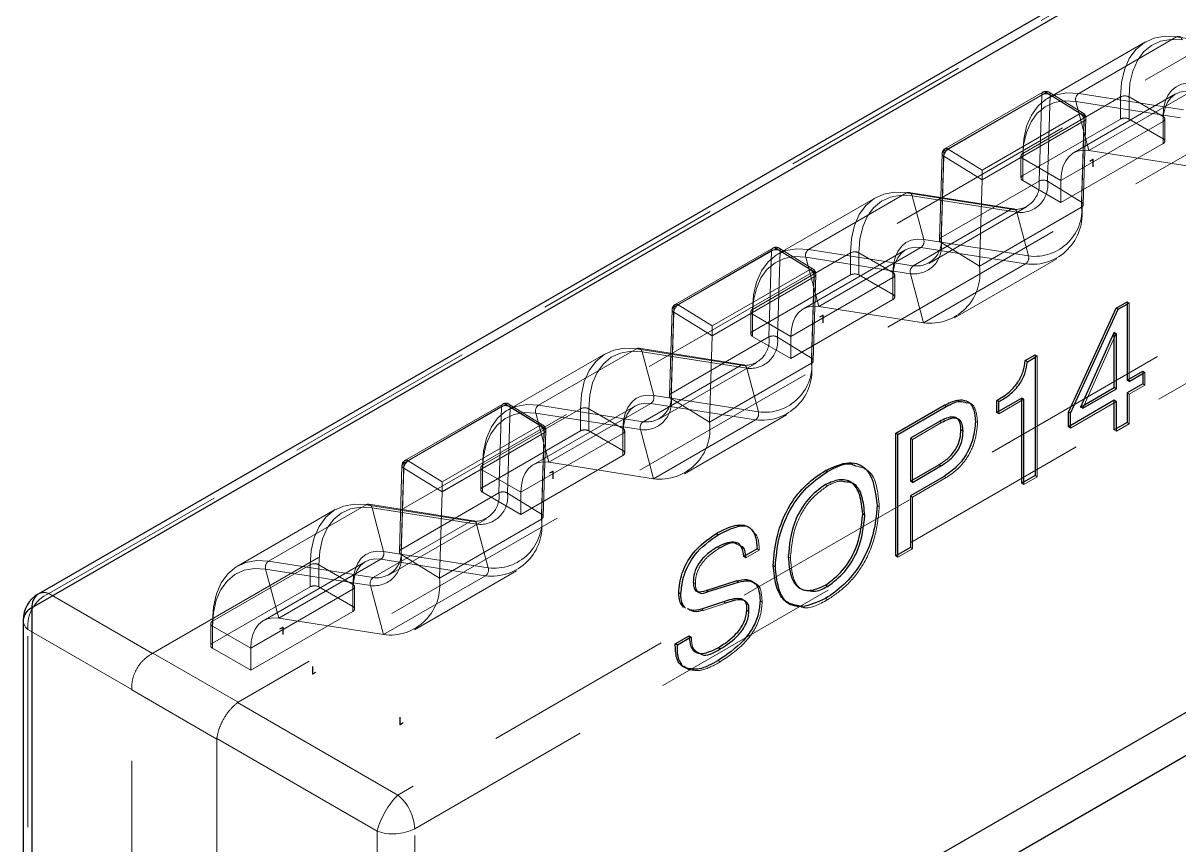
# Model space of a CAD drawing. Header units: millimetres. Extents: x 0 to 841, y 0 to 2287.
# Drawn here: x 605.45 to 613.14, y 239.55 to 245.02 of the extents above; entities that cross this region are included whole.
import ezdxf

# ---------------------------------------------------------------- set-up
doc = ezdxf.new("R2010")
doc.units = ezdxf.units.MM
doc.header["$PDSIZE"] = -1
doc.linetypes.add('HIDDEN', pattern=[1.905, 1.27, -0.635])

msp = doc.modelspace()

# ---------------------------------------------------------------- linework, layer by layer
at = {"color": 7, "linetype": 'Continuous', "lineweight": 25}
for p, q in [((617.2022, 247.9488), (605.5515, 241.223)), ((617.1608, 247.8572), (605.5101, 241.1314)), ((612.4027, 242.4331), (612.7196, 243.1247)), ((612.4169, 242.425), (612.7337, 243.1166)), ((612.7196, 243.1247), (612.793, 243.1671)), ((612.7337, 243.1166), (612.7196, 243.1247)), ((612.7337, 243.1166), (612.793, 243.1508)), ((612.793, 243.1671), (612.793, 242.645)), ((612.7041, 242.9596), (612.4839, 242.4666)), ((612.708, 242.9619), (612.7041, 242.9596)), ((612.708, 242.596), (612.708, 242.9619)), ((612.7221, 242.9537), (612.708, 242.9619)), ((612.7221, 242.5878), (612.7221, 242.9537)), ((612.1159, 242.7762), (612.1816, 242.8142)), ((612.1816, 242.8142), (612.1816, 242.011)), ((605.5101, 236.0063), (617.1608, 242.7321)), ((612.1301, 242.7681), (612.1159, 242.7762)), ((612.1301, 242.7681), (612.1816, 242.7978)), ((612.793, 242.645), (612.8973, 242.7053)), ((612.8071, 242.6369), (612.8973, 242.6889)), ((612.8973, 242.7053), (612.8973, 242.6205)), ((612.4839, 242.4666), (612.708, 242.596)), ((612.498, 242.4584), (612.7221, 242.5878)), ((612.7221, 242.5878), (612.708, 242.596)), ((612.8071, 242.6369), (612.793, 242.645)), ((612.8973, 242.6205), (612.793, 242.5603)), ((617.2726, 242.5079), (605.6218, 235.7821)), ((612.0928, 242.5264), (611.9266, 242.4305)), ((611.9266, 242.4305), (611.9266, 242.5108)), ((611.9408, 242.5026), (611.9266, 242.5108)), ((611.9408, 242.4386), (611.9408, 242.5026)), ((612.0928, 241.9597), (612.0928, 242.5264)), ((612.1069, 242.5182), (612.0928, 242.5264)), ((612.1069, 241.9679), (612.1069, 242.5182)), ((612.708, 242.5112), (612.4027, 242.335)), ((612.708, 242.3149), (612.708, 242.5112)), ((612.7221, 242.503), (612.708, 242.5112)), ((612.7221, 242.323), (612.7221, 242.503)), ((612.793, 242.5603), (612.793, 242.3639)), ((611.2556, 242.2929), (611.5763, 242.4781)), ((611.2697, 242.2848), (611.5904, 242.4699)), ((611.5904, 242.4699), (611.5763, 242.4781)), ((612.4027, 242.335), (612.4027, 242.4331)), ((612.4169, 242.425), (612.4027, 242.4331)), ((612.4169, 242.3431), (612.4169, 242.425)), ((612.498, 242.4584), (612.4839, 242.4666)), ((611.5454, 242.371), (611.3522, 242.2595)), ((612.793, 242.3639), (612.708, 242.3149)), ((611.2556, 241.4764), (611.2556, 242.2929)), ((611.2697, 242.2848), (611.2556, 242.2929)), ((611.2697, 241.4846), (611.2697, 242.2848)), ((611.7025, 242.307), (611.6883, 242.3152)), ((611.3522, 242.2595), (611.3522, 241.9739)), ((610.8017, 242.0369), (610.7876, 242.0451)), ((611.3522, 241.9739), (611.5415, 242.0832)), ((611.3663, 241.9657), (611.5556, 242.075)), ((611.5556, 242.075), (611.5415, 242.0832)), ((611.5763, 242.0051), (611.3522, 241.8757)), ((611.3663, 241.9657), (611.3522, 241.9739)), ((612.1816, 242.011), (612.0928, 241.9597)), ((611.3522, 241.8757), (611.3522, 241.5322)), ((611.049, 241.7469), (611.0349, 241.755)), ((610.0727, 241.6161), (610.0586, 241.6243)), ((610.3329, 241.5238), (610.2441, 241.4725)), ((611.3522, 241.5322), (611.2556, 241.4764)), ((610.454, 241.4034), (610.4398, 241.4115)), ((609.9929, 241.2472), (610.1938, 241.3097)), ((610.0071, 241.2391), (610.208, 241.3015)), ((610.208, 241.3015), (610.1938, 241.3097)), ((610.8017, 241.2739), (610.7876, 241.2821)), ((609.8254, 241.2235), (609.8113, 241.2316)), ((609.9305, 241.2419), (609.9447, 241.2337)), ((610.0071, 241.2391), (609.9929, 241.2472)), ((605.5101, 241.1314), (605.5101, 236.0063)), ((610.1088, 241.1714), (609.962, 241.1223)), ((605.4515, 241.0498), (605.4515, 235.9246)), ((610.2775, 241.1052), (610.2634, 241.1133)), ((609.7881, 240.8925), (609.8809, 240.9461)), ((609.8023, 240.8844), (609.7881, 240.8925)), ((609.8023, 240.8844), (609.895, 240.9379)), ((610.0882, 240.8576), (610.0741, 240.8657)), ((609.8757, 240.7215), (609.8451, 240.7403))]:
    msp.add_line(p, q, dxfattribs=at)
at = {"color": 7, "linetype": 'HIDDEN', "lineweight": 18}
for p, q in [((605.6218, 241.2266), (617.2726, 247.9524)), ((606.315, 240.8301), (618.3358, 247.7696)), ((618.9015, 247.443), (606.8807, 240.5035)), ((619.5946, 246.6119), (607.9439, 239.8861)), ((608.0556, 239.6619), (619.7064, 246.3877)), ((612.9154, 244.8946), (612.2648, 244.5191)), ((613.1218, 244.9273), (612.4713, 244.5518)), ((613.1218, 244.9273), (613.8179, 244.818)), ((612.2255, 244.5431), (611.5749, 244.1676)), ((612.2337, 244.5603), (611.5832, 244.1848)), ((611.6042, 244.1822), (612.2547, 244.5577)), ((612.7496, 244.5283), (612.0991, 244.1528)), ((612.2078, 243.9694), (612.2255, 244.5431)), ((612.2547, 244.5577), (612.4809, 244.4181)), ((612.282, 244.542), (612.2644, 243.9682)), ((612.5009, 244.42), (612.2748, 244.5597)), ((612.5082, 244.4023), (612.282, 244.542)), ((613.1153, 244.5482), (612.4365, 244.1563)), ((613.1674, 244.4425), (612.4713, 244.5518)), ((612.5398, 244.1727), (613.2186, 244.5645)), ((612.7496, 244.3815), (612.7496, 244.5283)), ((612.8062, 244.5283), (612.8062, 244.3815)), ((613.0325, 244.3977), (612.8062, 244.5283)), ((612.4527, 244.4992), (612.5398, 244.1727)), ((612.4527, 244.4992), (613.1488, 244.3899)), ((611.8293, 243.9767), (612.5082, 244.3686)), ((612.5082, 244.3697), (611.8294, 243.9778)), ((612.4809, 244.4181), (611.8303, 244.0425)), ((612.7496, 244.3815), (612.0991, 244.0059)), ((612.3537, 243.9732), (613.0325, 244.3651)), ((612.4905, 243.8286), (612.5082, 244.4023)), ((612.5082, 244.3686), (612.4905, 243.7948)), ((612.5022, 243.811), (612.5199, 244.3848)), ((613.0325, 244.2508), (612.8062, 244.3815)), ((613.0325, 244.2508), (613.0325, 244.3977)), ((613.0325, 244.3651), (613.0325, 244.2182)), ((613.0442, 244.2345), (613.0442, 244.3814)), ((612.3537, 243.8263), (613.0325, 244.2182)), ((611.5632, 244.1514), (611.5456, 243.5776)), ((611.5749, 244.1676), (611.5573, 243.5938)), ((611.5573, 243.56), (611.5749, 244.1338)), ((611.5749, 244.1338), (611.8293, 243.9767)), ((611.8303, 244.0425), (611.6042, 244.1822)), ((612.0874, 244.1365), (612.0874, 243.9896)), ((612.0991, 244.1528), (612.0991, 244.0059)), ((612.0991, 243.9733), (612.0991, 244.1201)), ((612.0991, 244.1201), (612.3537, 243.9732)), ((612.5398, 244.1727), (613.2359, 244.0634)), ((612.2078, 243.9694), (611.5573, 243.5938)), ((611.8117, 243.4029), (611.8293, 243.9767)), ((612.0991, 243.9733), (612.3537, 243.8263)), ((612.4905, 243.8286), (612.2644, 243.9682)), ((612.3537, 243.9732), (612.3537, 243.8263)), ((611.3258, 243.8905), (610.6753, 243.5149)), ((611.3258, 243.8905), (612.0219, 243.7812)), ((612.0378, 243.7844), (611.3417, 243.8937)), ((611.1193, 243.8578), (610.4688, 243.4822)), ((611.4411, 243.5803), (611.3638, 243.8705)), ((612.0598, 243.7612), (611.3638, 243.8705)), ((612.0219, 243.7812), (611.3713, 243.4056)), ((611.4746, 243.422), (612.1251, 243.7975)), ((611.8117, 243.4029), (612.4905, 243.7948)), ((612.1372, 243.471), (612.0598, 243.7612)), ((611.4411, 243.5803), (612.1372, 243.471)), ((610.4294, 243.5063), (609.7789, 243.1307)), ((610.4377, 243.5235), (609.7872, 243.1479)), ((609.8081, 243.1454), (610.4587, 243.5209)), ((610.4118, 242.9325), (610.4294, 243.5063)), ((610.4587, 243.5209), (610.6848, 243.3812)), ((610.486, 243.5052), (610.4683, 242.9314)), ((610.7049, 243.3832), (610.4787, 243.5229)), ((610.7121, 243.3655), (610.486, 243.5052)), ((611.3193, 243.5114), (610.6405, 243.1195)), ((611.3713, 243.4056), (610.6753, 243.5149)), ((610.7437, 243.1358), (611.4225, 243.5277)), ((612.1186, 243.4184), (611.4225, 243.5277)), ((611.5573, 243.56), (611.8117, 243.4029)), ((610.9536, 243.4915), (610.3031, 243.116)), ((610.6566, 243.4623), (610.7437, 243.1358)), ((610.6566, 243.4623), (611.3527, 243.353)), ((610.9536, 243.3446), (610.9536, 243.4915)), ((611.0102, 243.4915), (611.0102, 243.3446)), ((611.2364, 243.3609), (611.0102, 243.4915)), ((611.6463, 243.0592), (612.3251, 243.4511)), ((610.6848, 243.3812), (610.0343, 243.0057)), ((610.6945, 242.7917), (610.7121, 243.3655)), ((610.7062, 242.7742), (610.7238, 243.3479)), ((611.2364, 243.214), (611.2364, 243.3609)), ((611.3527, 243.353), (611.4398, 243.0265)), ((611.4398, 243.0265), (612.1186, 243.4184)), ((610.7121, 243.3328), (610.0333, 242.941)), ((610.0333, 242.9398), (610.7121, 243.3317)), ((610.9536, 243.3446), (610.3031, 242.9691)), ((610.5576, 242.9363), (611.2364, 243.3282)), ((610.7121, 243.3317), (610.6944, 242.758)), ((611.2364, 243.214), (611.0102, 243.3446)), ((611.2364, 243.3282), (611.2364, 243.1813)), ((611.2481, 243.1977), (611.2481, 243.3445)), ((609.7789, 243.1307), (609.7612, 242.557)), ((610.0343, 243.0057), (609.8081, 243.1454)), ((610.5576, 242.7895), (611.2364, 243.1813)), ((610.7437, 243.1358), (611.4398, 243.0265)), ((612.8071, 243.1589), (612.793, 243.1671)), ((612.793, 243.1508), (612.8071, 243.1589)), ((612.8071, 243.1589), (612.8071, 242.6369)), ((609.7672, 243.1145), (609.7495, 242.5408)), ((609.7612, 242.5232), (609.7789, 243.097)), ((609.7789, 243.097), (610.0333, 242.9398)), ((610.2913, 243.0996), (610.2913, 242.9527)), ((610.3031, 243.116), (610.3031, 242.9691)), ((610.3031, 242.9364), (610.3031, 243.0833)), ((610.3031, 243.0833), (610.5576, 242.9363)), ((610.4118, 242.9325), (609.7612, 242.557)), ((610.0156, 242.3661), (610.0333, 242.9398)), ((610.3031, 242.9364), (610.5576, 242.7895)), ((610.6945, 242.7917), (610.4683, 242.9314)), ((610.5576, 242.9363), (610.5576, 242.7895)), ((612.7183, 242.9515), (612.498, 242.4584)), ((612.7183, 242.9515), (612.7041, 242.9596)), ((612.7221, 242.9537), (612.7183, 242.9515)), ((609.3233, 242.8209), (608.6727, 242.4454)), ((609.5297, 242.8536), (608.8792, 242.4781)), ((609.5297, 242.8536), (610.2258, 242.7444)), ((610.2417, 242.7476), (609.5456, 242.8569)), ((609.6451, 242.5435), (609.5677, 242.8337)), ((610.2638, 242.7244), (609.5677, 242.8337)), ((612.1958, 242.806), (612.1816, 242.8142)), ((610.2258, 242.7444), (609.5753, 242.3688)), ((609.6785, 242.3851), (610.3291, 242.7607)), ((610.0156, 242.3661), (610.6944, 242.758)), ((612.1816, 242.7978), (612.1958, 242.806)), ((612.1958, 242.806), (612.1958, 242.0028)), ((610.3412, 242.4342), (610.2638, 242.7244)), ((612.9115, 242.6971), (612.8973, 242.7053)), ((612.8973, 242.6889), (612.9115, 242.6971)), ((612.9115, 242.6971), (612.9115, 242.6123)), ((612.9115, 242.6123), (612.8071, 242.5521)), ((612.9115, 242.6123), (612.8973, 242.6205)), ((609.6451, 242.5435), (610.3412, 242.4342)), ((609.7612, 242.5232), (610.0156, 242.3661)), ((612.1069, 242.5182), (611.9408, 242.4223)), ((612.7221, 242.503), (612.4169, 242.3268)), ((612.8071, 242.5521), (612.793, 242.5603)), ((612.8071, 242.5521), (612.8071, 242.3558)), ((608.6334, 242.4695), (607.9828, 242.0939)), ((608.6416, 242.4866), (607.9911, 242.1111)), ((608.0121, 242.1085), (608.6626, 242.4841)), ((609.1575, 242.4547), (608.507, 242.0791)), ((608.6157, 241.8957), (608.6334, 242.4695)), ((608.6626, 242.4841), (608.8888, 242.3444)), ((608.6899, 242.4683), (608.6723, 241.8946)), ((608.9088, 242.3464), (608.6827, 242.486)), ((608.9161, 242.3287), (608.6899, 242.4683)), ((609.5232, 242.4745), (608.8444, 242.0826)), ((608.8606, 242.4255), (608.9477, 242.099)), ((608.8606, 242.4255), (609.5567, 242.3162)), ((609.5753, 242.3688), (608.8792, 242.4781)), ((608.9477, 242.099), (609.6265, 242.4909)), ((609.1575, 242.3078), (609.1575, 242.4547)), ((609.2141, 242.4547), (609.2141, 242.3078)), ((609.4404, 242.324), (609.2141, 242.4547)), ((610.3226, 242.3816), (609.6265, 242.4909)), ((611.9408, 242.4223), (611.9266, 242.4305)), ((611.9408, 242.4223), (611.9408, 242.4386)), ((609.6438, 241.9897), (610.3226, 242.3816)), ((609.8502, 242.0224), (610.5291, 242.4143)), ((611.5595, 242.3628), (611.3663, 242.2513)), ((611.5595, 242.3628), (611.5454, 242.371)), ((611.7991, 242.3628), (611.7849, 242.371)), ((612.8071, 242.3558), (612.7221, 242.3067)), ((612.8071, 242.3558), (612.793, 242.3639)), ((608.2372, 241.903), (608.916, 242.2949)), ((608.9161, 242.296), (608.2373, 241.9041)), ((608.8888, 242.3444), (608.2382, 241.9689)), ((609.1575, 242.3078), (608.507, 241.9322)), ((608.7616, 241.8995), (609.4404, 242.2914)), ((608.8984, 241.7549), (608.9161, 242.3287)), ((608.916, 242.2949), (608.8984, 241.7211)), ((608.9101, 241.7373), (608.9278, 242.3111)), ((609.4404, 242.1772), (609.2141, 242.3078)), ((609.4404, 242.1772), (609.4404, 242.324)), ((609.4404, 242.2914), (609.4404, 242.1445)), ((609.4521, 242.1608), (609.4521, 242.3077)), ((609.5567, 242.3162), (609.6438, 241.9897)), ((612.4169, 242.3268), (612.4027, 242.335)), ((612.4169, 242.3268), (612.4169, 242.3431)), ((612.7221, 242.3067), (612.708, 242.3149)), ((612.7221, 242.3067), (612.7221, 242.323)), ((611.3663, 242.2513), (611.3522, 242.2595)), ((611.3663, 242.2513), (611.3663, 241.9657)), ((608.7616, 241.7526), (609.4404, 242.1445)), ((607.9711, 242.0777), (607.9535, 241.5039)), ((607.9828, 242.0939), (607.9652, 241.5201)), ((607.9652, 241.4864), (607.9828, 242.0601)), ((607.9828, 242.0601), (608.2372, 241.903)), ((608.2382, 241.9689), (608.0121, 242.1085)), ((608.4953, 242.0628), (608.4953, 241.9159)), ((608.507, 242.0791), (608.507, 241.9322)), ((608.507, 241.8996), (608.507, 242.0465)), ((608.507, 242.0465), (608.7616, 241.8995)), ((608.9477, 242.099), (609.6438, 241.9897)), ((611.5904, 241.997), (611.3663, 241.8676)), ((611.5904, 241.997), (611.5763, 242.0051)), ((612.1958, 242.0028), (612.1069, 241.9515)), ((612.1069, 241.9515), (612.1069, 241.9679)), ((612.1958, 242.0028), (612.1816, 242.011)), ((608.6157, 241.8957), (607.9652, 241.5201)), ((608.2196, 241.3292), (608.2372, 241.903)), ((608.507, 241.8996), (608.7616, 241.7526)), ((608.8984, 241.7549), (608.6723, 241.8946)), ((608.7616, 241.8995), (608.7616, 241.7526)), ((610.8017, 241.9432), (610.7876, 241.9514)), ((612.1069, 241.9515), (612.0928, 241.9597)), ((607.7337, 241.8168), (607.0832, 241.4412)), ((607.7337, 241.8168), (608.4298, 241.7075)), ((608.4457, 241.7108), (607.7496, 241.82)), ((611.1456, 241.8027), (611.1315, 241.8108)), ((611.3663, 241.8676), (611.3522, 241.8757)), ((611.3663, 241.8676), (611.3663, 241.524)), ((607.5272, 241.7841), (606.8767, 241.4086)), ((607.849, 241.5066), (607.7717, 241.7968)), ((608.4677, 241.6876), (607.7717, 241.7968)), ((608.4298, 241.7075), (607.7792, 241.332)), ((607.8825, 241.3483), (608.533, 241.7239)), ((608.2196, 241.3292), (608.8984, 241.7211)), ((608.5451, 241.3974), (608.4677, 241.6876)), ((607.849, 241.5066), (608.5451, 241.3974)), ((610.0805, 241.5269), (610.0663, 241.535)), ((610.2245, 241.5409), (610.1982, 241.5548)), ((610.3471, 241.5157), (610.2582, 241.4644)), ((610.3471, 241.5157), (610.3329, 241.5238)), ((611.3663, 241.524), (611.2697, 241.4682)), ((611.3663, 241.524), (611.3522, 241.5322)), ((607.7272, 241.4377), (607.0484, 241.0458)), ((607.7792, 241.332), (607.0832, 241.4412)), ((607.1516, 241.0621), (607.8304, 241.454)), ((608.5265, 241.3447), (607.8304, 241.454)), ((607.9652, 241.4864), (608.2196, 241.3292)), ((610.2582, 241.4644), (610.2441, 241.4725)), ((610.5544, 241.4614), (610.5403, 241.4695)), ((611.2697, 241.4682), (611.2556, 241.4764)), ((611.2697, 241.4682), (611.2697, 241.4846)), ((607.3615, 241.4178), (606.7109, 241.0423)), ((607.0645, 241.3886), (607.1516, 241.0621)), ((607.0645, 241.3886), (607.7606, 241.2794)), ((607.3615, 241.2709), (607.3615, 241.4178)), ((607.4181, 241.4178), (607.4181, 241.2709)), ((607.6443, 241.2872), (607.4181, 241.4178)), ((608.0542, 240.9856), (608.733, 241.3774)), ((607.6443, 241.1403), (607.6443, 241.2872)), ((607.7606, 241.2794), (607.8477, 240.9529)), ((607.8477, 240.9529), (608.5265, 241.3447)), ((609.922, 241.2926), (609.9079, 241.3008)), ((606.3117, 240.8283), (605.6218, 241.2266)), ((607.3615, 241.2709), (606.7109, 240.8954)), ((606.9655, 240.8627), (607.6443, 241.2545)), ((607.6443, 241.1403), (607.4181, 241.2709)), ((607.6443, 241.2545), (607.6443, 241.1077)), ((607.656, 241.124), (607.656, 241.2709)), ((609.9761, 241.1141), (609.962, 241.1223)), ((610.123, 241.1632), (609.9761, 241.1141)), ((610.123, 241.1632), (610.1088, 241.1714)), ((610.3664, 241.1699), (610.3523, 241.178)), ((610.8017, 241.1847), (610.7876, 241.1929)), ((606.7109, 241.0423), (606.7109, 240.8954)), ((606.9655, 240.7158), (607.6443, 241.1077)), ((607.1516, 241.0621), (607.8477, 240.9529)), ((605.4836, 235.8619), (605.4836, 240.987)), ((605.4836, 240.987), (606.1734, 240.5888)), ((606.6992, 241.0259), (606.6992, 240.8791)), ((606.7109, 240.8627), (606.7109, 241.0096)), ((606.7109, 241.0096), (606.9655, 240.8627)), ((609.895, 240.9379), (609.8809, 240.9461)), ((606.8807, 240.5035), (606.315, 240.8301)), ((606.7109, 240.8627), (606.9655, 240.7158)), ((606.9655, 240.8627), (606.9655, 240.7158)), ((610.0882, 240.7728), (610.0741, 240.7809)), ((609.8757, 240.7215), (609.8615, 240.7296)), ((606.1735, 235.0327), (606.1735, 240.5851)), ((606.1735, 240.5851), (606.7392, 240.2586)), ((607.9439, 239.8861), (606.8777, 240.5016)), ((606.7392, 240.2586), (606.7392, 234.7061)), ((606.7394, 240.2621), (607.8056, 239.6466)), ((608.0556, 234.5367), (608.0556, 239.6619)), ((607.8056, 239.6466), (607.8056, 234.5215))]:
    msp.add_line(p, q, dxfattribs=at)
at = {"color": 7, "linetype": 'Continuous'}
for p, q in [((612.5658, 244.112), (612.5449, 244.1)), ((612.5658, 244.112), (612.5658, 244.0637)), ((610.7697, 243.0752), (610.7488, 243.0631)), ((610.7697, 243.0752), (610.7697, 243.0269)), ((608.9737, 242.0384), (608.9528, 242.0263)), ((608.9737, 242.0384), (608.9737, 241.99)), ((607.1776, 241.0015), (607.1567, 240.9894)), ((607.1776, 241.0015), (607.1776, 240.9532)), ((607.3771, 240.6923), (607.3771, 240.7407)), ((607.3771, 240.6923), (607.3771, 240.7407)), ((607.3771, 240.6923), (607.3771, 240.7407)), ((607.3771, 240.6923), (607.3771, 240.7407)), ((607.3771, 240.6923), (607.3771, 240.7407)), ((607.3771, 240.6923), (607.3771, 240.7407)), ((607.3771, 240.6923), (607.3771, 240.7407)), ((607.3771, 240.6923), (607.3771, 240.7407)), ((607.3771, 240.6923), (607.3771, 240.7407)), ((607.3771, 240.6923), (607.3771, 240.7407)), ((607.3771, 240.6923), (607.3771, 240.7407)), ((607.3771, 240.6923), (607.3771, 240.7407)), ((607.3771, 240.6923), (607.3771, 240.7407)), ((607.3771, 240.6923), (607.3771, 240.7407)), ((607.3771, 240.6923), (607.3771, 240.7407)), ((607.3771, 240.6923), (607.3771, 240.7407)), ((607.3771, 240.6923), (607.3771, 240.7407)), ((607.3771, 240.6923), (607.3771, 240.7407)), ((607.3771, 240.6923), (607.3771, 240.7407)), ((607.3771, 240.6923), (607.3771, 240.7407)), ((607.3771, 240.6923), (607.3771, 240.7407)), ((607.3771, 240.6923), (607.3771, 240.7407)), ((607.3771, 240.6923), (607.3771, 240.7407)), ((607.3771, 240.6923), (607.3771, 240.7407)), ((607.3771, 240.6923), (607.3771, 240.7407)), ((607.3771, 240.6923), (607.3771, 240.7407)), ((607.3771, 240.6923), (607.3771, 240.7407)), ((607.3771, 240.6923), (607.3771, 240.7407)), ((607.3771, 240.6923), (607.3771, 240.7407)), ((607.3771, 240.6923), (607.3771, 240.7407)), ((607.3771, 240.6923), (607.3771, 240.7407)), ((607.3771, 240.6923), (607.3771, 240.7407)), ((607.3771, 240.6923), (607.3771, 240.7407)), ((607.3771, 240.6923), (607.3771, 240.7407)), ((607.3771, 240.6923), (607.3771, 240.7407)), ((607.3771, 240.6923), (607.3771, 240.7407)), ((607.3771, 240.6923), (607.3771, 240.7407)), ((607.3771, 240.6923), (607.3771, 240.7407)), ((607.3771, 240.6923), (607.3771, 240.7407)), ((607.3771, 240.6923), (607.3771, 240.7407)), ((607.3771, 240.6923), (607.3771, 240.7407)), ((607.3771, 240.6923), (607.3771, 240.7407)), ((607.3771, 240.6923), (607.3771, 240.7407)), ((607.3771, 240.6923), (607.3771, 240.7407)), ((607.3771, 240.6923), (607.3771, 240.7407)), ((607.3771, 240.6923), (607.3771, 240.7407)), ((607.3771, 240.6923), (607.3771, 240.7407)), ((607.3771, 240.6923), (607.3771, 240.7407)), ((607.3771, 240.6923), (607.3771, 240.7407)), ((607.3771, 240.6923), (607.3771, 240.7407)), ((607.3771, 240.6923), (607.398, 240.7044)), ((607.3771, 240.6923), (607.398, 240.7044)), ((607.3771, 240.6923), (607.398, 240.7044)), ((607.3771, 240.6923), (607.398, 240.7044)), ((607.3771, 240.6923), (607.398, 240.7044)), ((607.3771, 240.6923), (607.398, 240.7044)), ((607.3771, 240.6923), (607.398, 240.7044)), ((607.3771, 240.6923), (607.398, 240.7044)), ((607.3771, 240.6923), (607.398, 240.7044)), ((607.3771, 240.6923), (607.398, 240.7044)), ((607.3771, 240.6923), (607.398, 240.7044)), ((607.3771, 240.6923), (607.398, 240.7044)), ((607.3771, 240.6923), (607.398, 240.7044)), ((607.3771, 240.6923), (607.398, 240.7044)), ((607.3771, 240.6923), (607.398, 240.7044)), ((607.3771, 240.6923), (607.398, 240.7044)), ((607.3771, 240.6923), (607.398, 240.7044)), ((607.3771, 240.6923), (607.398, 240.7044)), ((607.3771, 240.6923), (607.398, 240.7044)), ((607.3771, 240.6923), (607.398, 240.7044)), ((607.3771, 240.6923), (607.398, 240.7044)), ((607.3771, 240.6923), (607.398, 240.7044)), ((607.3771, 240.6923), (607.398, 240.7044)), ((607.3771, 240.6923), (607.398, 240.7044)), ((607.3771, 240.6923), (607.398, 240.7044)), ((607.3771, 240.6923), (607.398, 240.7044)), ((607.3771, 240.6923), (607.398, 240.7044)), ((607.3771, 240.6923), (607.398, 240.7044)), ((607.3771, 240.6923), (607.398, 240.7044)), ((607.3771, 240.6923), (607.398, 240.7044)), ((607.3771, 240.6923), (607.398, 240.7044)), ((607.3771, 240.6923), (607.398, 240.7044)), ((607.3771, 240.6923), (607.398, 240.7044)), ((607.3771, 240.6923), (607.398, 240.7044)), ((607.3771, 240.6923), (607.398, 240.7044)), ((607.3771, 240.6923), (607.398, 240.7044)), ((607.3771, 240.6923), (607.398, 240.7044)), ((607.3771, 240.6923), (607.398, 240.7044)), ((607.3771, 240.6923), (607.398, 240.7044)), ((607.3771, 240.6923), (607.398, 240.7044)), ((607.3771, 240.6923), (607.398, 240.7044)), ((607.3771, 240.6923), (607.398, 240.7044)), ((607.3771, 240.6923), (607.398, 240.7044)), ((607.3771, 240.6923), (607.398, 240.7044)), ((607.3771, 240.6923), (607.398, 240.7044)), ((607.3771, 240.6923), (607.398, 240.7044)), ((607.3771, 240.6923), (607.398, 240.7044)), ((607.3771, 240.6923), (607.398, 240.7044)), ((607.3771, 240.6923), (607.398, 240.7044)), ((607.3771, 240.6923), (607.398, 240.7044)), ((607.959, 240.3564), (607.959, 240.4047)), ((607.959, 240.3564), (607.98, 240.3685))]:
    msp.add_line(p, q, dxfattribs=at)
at = {"color": 7, "linetype": 'HIDDEN', "lineweight": 18, "flags": 128}
for points in [[(612.7496, 244.5283), (612.7562, 244.6239), (612.7758, 244.7097), (612.808, 244.7836), (612.8519, 244.844), (612.9067, 244.8894), (612.971, 244.9188), (613.0432, 244.9316), (613.1218, 244.9273)], [(613.1598, 244.9074), (613.0851, 244.9114), (613.0165, 244.8993), (612.9554, 244.8713), (612.9034, 244.8282), (612.8616, 244.7708), (612.8311, 244.7006), (612.8125, 244.6191), (612.8062, 244.5283)], [(613.0325, 244.3977), (613.0361, 244.4503), (613.0469, 244.4974), (613.0646, 244.5381), (613.0887, 244.5713), (613.1189, 244.5963), (613.1542, 244.6125), (613.194, 244.6195), (613.2372, 244.6171)], [(612.4713, 244.5518), (612.3927, 244.556), (612.3204, 244.5433), (612.2562, 244.5138), (612.2014, 244.4684), (612.1574, 244.408), (612.1253, 244.3341), (612.1057, 244.2484), (612.0991, 244.1528)], [(612.0991, 244.1201), (612.1054, 244.2109), (612.124, 244.2924), (612.1545, 244.3626), (612.1963, 244.42), (612.2483, 244.4631), (612.3094, 244.4911), (612.378, 244.5032), (612.4527, 244.4992)], [(612.282, 244.542), (612.2817, 244.5479), (612.2803, 244.553), (612.2778, 244.5571), (612.2744, 244.5599), (612.2703, 244.5614), (612.2655, 244.5616), (612.2602, 244.5603), (612.2547, 244.5577)], [(613.2186, 244.5645), (613.1793, 244.5667), (613.1431, 244.5603), (613.111, 244.5456), (613.0836, 244.5229), (613.0617, 244.4927), (613.0456, 244.4557), (613.0358, 244.4128), (613.0325, 244.3651)], [(612.5082, 244.4023), (612.5078, 244.4083), (612.5064, 244.4134), (612.5039, 244.4174), (612.5006, 244.4202), (612.4964, 244.4217), (612.4916, 244.4219), (612.4864, 244.4207), (612.4809, 244.4181)], [(612.3537, 243.9732), (612.357, 244.021), (612.3668, 244.0638), (612.3828, 244.1008), (612.4048, 244.131), (612.4322, 244.1537), (612.4643, 244.1684), (612.5005, 244.1748), (612.5398, 244.1727)], [(610.9536, 243.4915), (610.9602, 243.5871), (610.9798, 243.6728), (611.0119, 243.7467), (611.0559, 243.8071), (611.1106, 243.8526), (611.1749, 243.882), (611.2472, 243.8947), (611.3258, 243.8905)], [(611.3638, 243.8705), (611.2891, 243.8746), (611.2204, 243.8625), (611.1594, 243.8345), (611.1073, 243.7913), (611.0656, 243.734), (611.035, 243.6638), (611.0164, 243.5823), (611.0102, 243.4915)], [(611.2364, 243.3609), (611.2401, 243.4134), (611.2508, 243.4606), (611.2685, 243.5013), (611.2927, 243.5345), (611.3228, 243.5595), (611.3582, 243.5756), (611.3979, 243.5826), (611.4411, 243.5803)], [(610.6753, 243.5149), (610.5966, 243.5192), (610.5244, 243.5064), (610.4601, 243.477), (610.4054, 243.4316), (610.3614, 243.3712), (610.3292, 243.2973), (610.3096, 243.2115), (610.3031, 243.116)], [(610.486, 243.5052), (610.4856, 243.5111), (610.4842, 243.5162), (610.4818, 243.5202), (610.4784, 243.5231), (610.4742, 243.5246), (610.4694, 243.5247), (610.4642, 243.5235), (610.4587, 243.5209)], [(611.4225, 243.5277), (611.3832, 243.5298), (611.3471, 243.5235), (611.315, 243.5087), (611.2876, 243.486), (611.2656, 243.4558), (611.2495, 243.4189), (611.2397, 243.376), (611.2364, 243.3282)], [(610.3031, 243.0833), (610.3093, 243.1741), (610.3279, 243.2555), (610.3585, 243.3258), (610.4002, 243.3831), (610.4523, 243.4263), (610.5133, 243.4543), (610.582, 243.4664), (610.6566, 243.4623)], [(610.7121, 243.3655), (610.7118, 243.3714), (610.7103, 243.3765), (610.7079, 243.3806), (610.7045, 243.3834), (610.7004, 243.3849), (610.6956, 243.3851), (610.6903, 243.3838), (610.6848, 243.3812)], [(610.5576, 242.9363), (610.5609, 242.9841), (610.5707, 243.027), (610.5868, 243.064), (610.6088, 243.0942), (610.6361, 243.1169), (610.6683, 243.1316), (610.7044, 243.138), (610.7437, 243.1358)], [(609.1575, 242.4547), (609.1641, 242.5502), (609.1837, 242.636), (609.2159, 242.7099), (609.2598, 242.7703), (609.3146, 242.8157), (609.3789, 242.8451), (609.4511, 242.8579), (609.5297, 242.8536)], [(609.5677, 242.8337), (609.493, 242.8377), (609.4244, 242.8256), (609.3633, 242.7977), (609.3113, 242.7545), (609.2695, 242.6971), (609.239, 242.6269), (609.2204, 242.5455), (609.2141, 242.4547)], [(609.4404, 242.324), (609.444, 242.3766), (609.4548, 242.4238), (609.4725, 242.4644), (609.4966, 242.4976), (609.5268, 242.5226), (609.5621, 242.5388), (609.6019, 242.5458), (609.6451, 242.5435)], [(608.8792, 242.4781), (608.8006, 242.4823), (608.7283, 242.4696), (608.6641, 242.4402), (608.6093, 242.3947), (608.5653, 242.3344), (608.5332, 242.2604), (608.5136, 242.1747), (608.507, 242.0791)], [(608.507, 242.0465), (608.5133, 242.1373), (608.5319, 242.2187), (608.5624, 242.2889), (608.6042, 242.3463), (608.6562, 242.3895), (608.7173, 242.4174), (608.7859, 242.4295), (608.8606, 242.4255)], [(608.6899, 242.4683), (608.6896, 242.4743), (608.6882, 242.4794), (608.6857, 242.4834), (608.6823, 242.4862), (608.6782, 242.4877), (608.6734, 242.4879), (608.6681, 242.4866), (608.6626, 242.4841)], [(609.6265, 242.4909), (609.5872, 242.493), (609.551, 242.4866), (609.5189, 242.4719), (609.4915, 242.4492), (609.4695, 242.419), (609.4535, 242.382), (609.4437, 242.3392), (609.4404, 242.2914)], [(608.9161, 242.3287), (608.9157, 242.3346), (608.9143, 242.3397), (608.9118, 242.3437), (608.9085, 242.3466), (608.9043, 242.3481), (608.8995, 242.3482), (608.8943, 242.347), (608.8888, 242.3444)], [(608.7616, 241.8995), (608.7648, 241.9473), (608.7746, 241.9902), (608.7907, 242.0271), (608.8127, 242.0573), (608.8401, 242.08), (608.8722, 242.0947), (608.9084, 242.1011), (608.9477, 242.099)], [(607.3615, 241.4178), (607.3681, 241.5134), (607.3877, 241.5991), (607.4198, 241.6731), (607.4638, 241.7334), (607.5185, 241.7789), (607.5828, 241.8083), (607.6551, 241.821), (607.7337, 241.8168)], [(607.7717, 241.7968), (607.697, 241.8009), (607.6283, 241.7888), (607.5673, 241.7608), (607.5152, 241.7177), (607.4735, 241.6603), (607.4429, 241.5901), (607.4243, 241.5086), (607.4181, 241.4178)], [(607.6443, 241.2872), (607.6479, 241.3398), (607.6587, 241.3869), (607.6764, 241.4276), (607.7006, 241.4608), (607.7307, 241.4858), (607.7661, 241.502), (607.8058, 241.509), (607.849, 241.5066)], [(607.0832, 241.4412), (607.0045, 241.4455), (606.9323, 241.4328), (606.868, 241.4033), (606.8133, 241.3579), (606.7693, 241.2975), (606.7371, 241.2236), (606.7175, 241.1378), (606.7109, 241.0423)], [(607.8304, 241.454), (607.7911, 241.4562), (607.755, 241.4498), (607.7229, 241.4351), (607.6955, 241.4124), (607.6735, 241.3822), (607.6574, 241.3452), (607.6476, 241.3023), (607.6443, 241.2545)], [(606.7109, 241.0096), (606.7172, 241.1004), (606.7358, 241.1819), (606.7664, 241.2521), (606.8081, 241.3095), (606.8601, 241.3526), (606.9212, 241.3806), (606.9899, 241.3927), (607.0645, 241.3886)], [(606.9655, 240.8627), (606.9688, 240.9105), (606.9786, 240.9533), (606.9947, 240.9903), (607.0167, 241.0205), (607.044, 241.0432), (607.0762, 241.0579), (607.1123, 241.0643), (607.1516, 241.0621)]]:
    msp.add_lwpolyline(points, dxfattribs=at)
at = {"color": 7, "linetype": 'HIDDEN', "lineweight": 18}
for centre, radius, start, end in [((613.1343, 244.9068), 0.024, 81.83074, 121.23359), ((613.1313, 244.9023), 0.0289, 10.00326, 77.19472), ((612.2427, 244.545), 0.0173, 50.34513, 186.2024), ((612.2527, 244.49), 0.0597, 60.57665, 117.13405), ((612.2537, 244.5257), 0.04, 58.29999, 119.99731), ((612.2344, 244.5248), 0.0387, 58.29275, 59.99533), ((612.499, 244.5124), 0.0482, 125.11524, 195.9192), ((612.7779, 244.4738), 0.0615, 62.60967, 117.39033), ((612.4465, 244.3668), 0.0618, 2.69521, 56.14996), ((612.4799, 244.386), 0.04, 358.23711, 58.29999), ((612.5012, 244.3854), 0.0183, 292.41284, 67.52873), ((612.4714, 244.3697), 0.0367, 358.245, 0.00776), ((612.7779, 244.3269), 0.0615, 62.60967, 117.39033), ((613.0242, 244.3794), 0.0201, 5.6948, 65.62534), ((613.0242, 244.3834), 0.0201, 294.37466, 354.3052), ((613.0263, 244.2345), 0.0175, 290.78342, 69.21658), ((611.6032, 244.1501), 0.04, 119.99731, 178.23711), ((611.5819, 244.1507), 0.0183, 112.41284, 247.52873), ((611.5922, 244.1695), 0.0173, 50.34513, 186.2024), ((611.6381, 244.1286), 0.0634, 122.35432, 175.31628), ((611.5839, 244.1493), 0.0387, 58.29275, 59.99533), ((612.1053, 244.1365), 0.0175, 110.78342, 249.21658), ((612.0435, 243.9458), 0.166, 262.53188, 8.15763), ((612.0836, 243.9423), 0.1826, 262.53188, 8.15763), ((612.1053, 243.9896), 0.0175, 110.78342, 249.21658), ((612.235, 243.9162), 0.0597, 60.57665, 117.13405), ((611.3383, 243.8699), 0.024, 81.83074, 121.23359), ((611.3353, 243.8655), 0.0289, 10.00326, 77.19472), ((612.1782, 243.7838), 0.3155, 262.53188, 8.15763), ((612.4835, 243.8117), 0.0183, 292.41284, 67.52873), ((612.034, 243.7582), 0.026, 6.66086, 117.89214), ((612.1618, 243.7477), 0.3321, 262.53188, 8.15763), ((611.3929, 243.5703), 0.166, 262.53188, 8.15763), ((611.3948, 243.5671), 0.0482, 305.11524, 15.9192), ((611.5643, 243.5769), 0.0183, 112.41284, 247.52873), ((610.4466, 243.5082), 0.0173, 50.34513, 186.2024), ((610.4567, 243.4532), 0.0597, 60.57665, 117.13405), ((610.4577, 243.4888), 0.04, 58.29999, 119.99731), ((610.4383, 243.488), 0.0387, 58.29275, 59.99533), ((610.703, 243.4755), 0.0482, 125.11524, 195.9192), ((611.3765, 243.5341), 0.1826, 262.53188, 8.15763), ((610.9819, 243.4369), 0.0615, 62.60967, 117.39033), ((612.0909, 243.4578), 0.0482, 305.11524, 15.9192), ((610.6504, 243.3299), 0.0618, 2.69521, 56.14996), ((610.6838, 243.3492), 0.04, 358.23711, 58.29999), ((610.7051, 243.3486), 0.0183, 292.41284, 67.52873), ((610.9819, 243.29), 0.0615, 62.60967, 117.39033), ((611.2302, 243.3445), 0.0175, 290.78342, 69.21658), ((611.3991, 243.3662), 0.0482, 125.11524, 195.9192), ((611.483, 243.3558), 0.3321, 262.53188, 8.15763), ((610.6754, 243.3328), 0.0367, 358.245, 0.00776), ((611.2302, 243.1977), 0.0175, 290.78342, 69.21658), ((609.8072, 243.1133), 0.04, 119.99731, 178.23711), ((609.7859, 243.1139), 0.0183, 112.41284, 247.52873), ((609.7961, 243.1326), 0.0173, 50.34513, 186.2024), ((609.8421, 243.0918), 0.0634, 122.35432, 175.31628), ((609.7878, 243.1124), 0.0387, 58.29275, 59.99533), ((610.3092, 243.0996), 0.0175, 110.78342, 249.21658), ((610.3092, 242.9527), 0.0175, 110.78342, 249.21658), ((610.2474, 242.909), 0.166, 262.53188, 8.15763), ((610.2875, 242.9055), 0.1826, 262.53188, 8.15763), ((610.439, 242.8794), 0.0597, 60.57665, 117.13405), ((609.5422, 242.8331), 0.024, 81.83074, 121.23359), ((609.5392, 242.8287), 0.0289, 10.00326, 77.19472), ((610.238, 242.7214), 0.026, 6.66086, 117.89214), ((610.3657, 242.7108), 0.3321, 262.53188, 8.15763), ((610.3822, 242.747), 0.3155, 262.53188, 8.15763), ((610.6858, 242.7765), 0.0205, 294.88051, 353.47146), ((610.686, 242.7734), 0.0202, 2.21401, 65.12545), ((609.5804, 242.4973), 0.1826, 262.53188, 8.15763), ((609.5969, 242.5334), 0.166, 262.53188, 8.15763), ((609.5988, 242.5303), 0.0482, 305.11524, 15.9192), ((609.7698, 242.5384), 0.0205, 114.88051, 173.47146), ((609.7702, 242.5419), 0.0207, 183.11083, 244.22862), ((608.6506, 242.4713), 0.0173, 50.34513, 186.2024), ((608.6606, 242.4163), 0.0597, 60.57665, 117.13405), ((608.6616, 242.452), 0.04, 58.29999, 119.99731), ((608.6423, 242.4511), 0.0387, 58.29275, 59.99533), ((608.9069, 242.4387), 0.0482, 125.11524, 195.9192), ((609.1858, 242.4001), 0.0615, 62.60967, 117.39033), ((610.2949, 242.421), 0.0482, 305.11524, 15.9192), ((609.603, 242.3294), 0.0482, 125.11524, 195.9192), ((609.6869, 242.319), 0.3321, 262.53188, 8.15763), ((608.8544, 242.2931), 0.0618, 2.69521, 56.14996), ((608.8878, 242.3123), 0.04, 358.23711, 58.29999), ((608.9091, 242.3118), 0.0183, 292.41284, 67.52873), ((608.8793, 242.296), 0.0367, 358.245, 0.00776), ((609.1858, 242.2532), 0.0615, 62.60967, 117.39033), ((609.4321, 242.3057), 0.0201, 5.6948, 65.62534), ((609.4321, 242.3097), 0.0201, 294.37466, 354.3052), ((609.4342, 242.1608), 0.0175, 290.78342, 69.21658), ((608.0111, 242.0765), 0.04, 119.99731, 178.23711), ((607.9898, 242.077), 0.0183, 112.41284, 247.52873), ((608.0001, 242.0958), 0.0173, 50.34513, 186.2024), ((608.046, 242.0549), 0.0634, 122.35432, 175.31628), ((607.9918, 242.0756), 0.0387, 58.29275, 59.99533), ((608.5132, 242.0628), 0.0175, 110.78342, 249.21658), ((608.4514, 241.8721), 0.166, 262.53188, 8.15763), ((608.4915, 241.8687), 0.1826, 262.53188, 8.15763), ((608.5132, 241.9159), 0.0175, 110.78342, 249.21658), ((608.6429, 241.8426), 0.0597, 60.57665, 117.13405), ((607.7462, 241.7962), 0.024, 81.83074, 121.23359), ((607.7432, 241.7918), 0.0289, 10.00326, 77.19472), ((608.5861, 241.7101), 0.3155, 262.53188, 8.15763), ((608.8899, 241.7366), 0.0202, 2.21401, 65.12545), ((608.8898, 241.7397), 0.0205, 294.88051, 353.47146), ((608.4419, 241.6846), 0.026, 6.66086, 117.89214), ((608.5697, 241.674), 0.3321, 262.53188, 8.15763), ((607.8008, 241.4966), 0.166, 262.53188, 8.15763), ((607.8027, 241.4934), 0.0482, 305.11524, 15.9192), ((607.9738, 241.5016), 0.0205, 114.88051, 173.47146), ((607.9742, 241.505), 0.0207, 183.11083, 244.22862), ((607.1109, 241.4018), 0.0482, 125.11524, 195.9192), ((607.7844, 241.4604), 0.1826, 262.53188, 8.15763), ((607.3898, 241.3632), 0.0615, 62.60967, 117.39033), ((608.4988, 241.3841), 0.0482, 305.11524, 15.9192), ((607.3898, 241.2164), 0.0615, 62.60967, 117.39033), ((607.636, 241.2689), 0.0201, 5.6948, 65.62534), ((607.807, 241.2926), 0.0482, 125.11524, 195.9192), ((607.8909, 241.2821), 0.3321, 262.53188, 8.15763), ((605.7207, 241.0098), 0.2382, 114.52046, 185.47955), ((605.5905, 241.1488), 0.0838, 68.0685, 117.75617), ((607.636, 241.2729), 0.0201, 294.37466, 354.3052), ((607.6381, 241.124), 0.0175, 290.78342, 69.21658), ((605.5352, 241.0531), 0.0838, 182.24361, 231.94084), ((606.7171, 241.0259), 0.0175, 110.78342, 249.21658), ((606.7171, 240.8791), 0.0175, 110.78342, 249.21658), ((608.3277, 239.5048), 0.541, 135.19072, 164.80929), ((607.7428, 239.6459), 0.3133, 2.92773, 50.07169), ((607.9131, 239.9409), 0.3133, 249.93112, 297.06836)]:
    msp.add_arc(centre, radius, start, end, dxfattribs=at)
at = {"color": 7, "linetype": 'Continuous', "lineweight": 25}
for centre, radius, start, end in [((605.6515, 241.0498), 0.2, 119.99731, 180), ((605.6078, 241.1423), 0.0984, 124.93656, 186.37562), ((605.5495, 241.0413), 0.0983, 113.61981, 175.06005)]:
    msp.add_arc(centre, radius, start, end, dxfattribs=at)
at = {"color": 7, "linetype": 'HIDDEN', "lineweight": 18}
for points, knots in [([(611.8303, 244.0425), (611.8303, 244.0374), (611.8303, 244.0272), (611.8301, 244.0097), (611.8298, 243.9954), (611.8296, 243.9856), (611.8294, 243.9803), (611.8294, 243.9778)], [0, 0, 0, 0, 0.309525, 0.615015, 0.758082, 0.88571, 1, 1, 1, 1]), ([(611.8294, 243.9778), (611.8294, 243.9776), (611.8293, 243.9772), (611.8293, 243.9768), (611.8293, 243.9767)], [0, 0, 0, 0, 0.560071, 1, 1, 1, 1]), ([(610.0343, 243.0057), (610.0343, 243.0006), (610.0342, 242.9904), (610.034, 242.9728), (610.0337, 242.9585), (610.0335, 242.9488), (610.0334, 242.9435), (610.0333, 242.941)], [0, 0, 0, 0, 0.309525, 0.615015, 0.758082, 0.88571, 1, 1, 1, 1]), ([(610.0333, 242.941), (610.0333, 242.9408), (610.0333, 242.9404), (610.0333, 242.94), (610.0333, 242.9398)], [0, 0, 0, 0, 0.560071, 1, 1, 1, 1]), ([(611.7256, 242.4949), (611.7357, 242.4942), (611.7666, 242.4919), (611.7916, 242.4393), (611.7966, 242.3883), (611.7991, 242.3628)], [0, 0, 0, 0, 0.194257, 0.59628, 1, 1, 1, 1]), ([(611.7991, 242.3628), (611.7955, 242.3248), (611.7885, 242.2489), (611.7376, 242.1321), (611.6638, 242.0473), (611.6149, 242.0137), (611.5904, 241.997)], [0, 0, 0, 0, 0.280679, 0.559195, 0.779189, 1, 1, 1, 1]), ([(610.9866, 242.0755), (611.0197, 242.0672), (611.1221, 242.0413), (611.1361, 241.899), (611.1456, 241.8027)], [0, 0, 0, 0, 0.323263, 1, 1, 1, 1]), ([(608.2382, 241.9689), (608.2382, 241.9637), (608.2382, 241.9536), (608.2379, 241.936), (608.2377, 241.9217), (608.2375, 241.912), (608.2373, 241.9067), (608.2373, 241.9041)], [0, 0, 0, 0, 0.309525, 0.615015, 0.758082, 0.88571, 1, 1, 1, 1]), ([(610.9154, 241.9692), (610.9083, 241.9711), (610.8757, 241.9799), (610.8342, 241.9593), (610.8017, 241.9432)], [0, 0, 0, 0, 0.219198, 1, 1, 1, 1]), ([(608.2373, 241.9041), (608.2373, 241.9039), (608.2372, 241.9035), (608.2372, 241.9032), (608.2372, 241.903)], [0, 0, 0, 0, 0.560071, 1, 1, 1, 1]), ([(610.8017, 241.9432), (610.7613, 241.9137), (610.6807, 241.8548), (610.572, 241.6664), (610.5611, 241.5392), (610.5544, 241.4614)], [0, 0, 0, 0, 0.28076, 0.559811, 1, 1, 1, 1]), ([(611.1456, 241.8027), (611.1395, 241.7388), (611.1273, 241.6117), (611.0467, 241.4159), (610.9249, 241.2692), (610.8429, 241.2129), (610.8017, 241.1847)], [0, 0, 0, 0, 0.280766, 0.559553, 0.779356, 1, 1, 1, 1]), ([(610.3042, 241.6396), (610.3144, 241.6298), (610.3426, 241.603), (610.3453, 241.5497), (610.3471, 241.5157)], [0, 0, 0, 0, 0.3619828, 1, 1, 1, 1]), ([(610.0805, 241.5269), (610.0592, 241.513), (610.0169, 241.4853), (609.9602, 241.4261), (609.9258, 241.3531), (609.9233, 241.3128), (609.922, 241.2926)], [0, 0, 0, 0, 0.281258, 0.560741, 0.779851, 1, 1, 1, 1]), ([(610.5544, 241.4614), (610.5582, 241.4183), (610.5656, 241.3323), (610.6125, 241.2474), (610.6666, 241.2455), (610.6855, 241.2448)], [0, 0, 0, 0, 0.395431, 0.788231, 1, 1, 1, 1]), ([(609.922, 241.2926), (609.9227, 241.2777), (609.9238, 241.2514), (609.9393, 241.2405), (609.9461, 241.2358)], [0, 0, 0, 0, 0.564278, 1, 1, 1, 1]), ([(610.3308, 241.286), (610.3323, 241.2853), (610.3488, 241.2781), (610.3618, 241.2354), (610.3649, 241.1917), (610.3664, 241.1699)], [0, 0, 0, 0, 0.047719, 0.523315, 1, 1, 1, 1]), ([(610.3664, 241.1699), (610.3641, 241.1405), (610.3596, 241.0819), (610.3191, 240.9851), (610.2282, 240.8662), (610.1459, 240.8113), (610.0882, 240.7728)], [0, 0, 0, 0, 0.186966, 0.373343, 0.560169, 1, 1, 1, 1]), ([(610.8017, 241.1847), (610.7464, 241.155), (610.6742, 241.1162), (610.6224, 241.1396), (610.6103, 241.145)], [0, 0, 0, 0, 0.766077, 1, 1, 1, 1]), ([(609.895, 240.9379), (609.8971, 240.9067), (609.9008, 240.8505), (609.9386, 240.8343), (609.9555, 240.8271)], [0, 0, 0, 0, 0.554065, 1, 1, 1, 1]), ([(606.3117, 240.8283), (606.2905, 240.8149), (606.2466, 240.7871), (606.1997, 240.718), (606.1745, 240.6481), (606.1738, 240.6081), (606.1734, 240.5888)], [0, 0, 0, 0, 0.271152, 0.562156, 0.788824, 1, 1, 1, 1]), ([(606.315, 240.8301), (606.3144, 240.8298), (606.3133, 240.8292), (606.3122, 240.8286), (606.3117, 240.8283)], [0, 0, 0, 0, 0.559317, 1, 1, 1, 1]), ([(609.8451, 240.7403), (609.8421, 240.7417), (609.8348, 240.7452), (609.8313, 240.7539), (609.8293, 240.759)], [0, 0, 0, 0, 0.40806, 1, 1, 1, 1]), ([(610.0882, 240.7728), (610.0449, 240.7485), (609.9679, 240.7053), (609.9038, 240.7165), (609.8757, 240.7215)], [0, 0, 0, 0, 0.5618323, 1, 1, 1, 1]), ([(606.1734, 240.5888), (606.1735, 240.5881), (606.1735, 240.5869), (606.1735, 240.5857), (606.1735, 240.5851)], [0, 0, 0, 0, 0.560606, 1, 1, 1, 1]), ([(606.8777, 240.5016), (606.8782, 240.502), (606.8792, 240.5026), (606.8802, 240.5033), (606.8807, 240.5035)], [0, 0, 0, 0, 0.560606, 1, 1, 1, 1]), ([(606.8777, 240.5016), (606.86, 240.4862), (606.8233, 240.4541), (606.7783, 240.384), (606.7491, 240.3164), (606.7426, 240.2797), (606.7394, 240.2621)], [0, 0, 0, 0, 0.271152, 0.562156, 0.788824, 1, 1, 1, 1]), ([(606.7392, 240.2586), (606.7392, 240.2592), (606.7393, 240.2604), (606.7394, 240.2616), (606.7394, 240.2621)], [0, 0, 0, 0, 0.559317, 1, 1, 1, 1])]:
    msp.add_open_spline(points, degree=3, knots=knots, dxfattribs=at)
at = {"color": 7, "linetype": 'Continuous', "lineweight": 25}
for points, knots in [([(611.9266, 242.5108), (611.9511, 242.525), (612, 242.5533), (612.066, 242.6214), (612.106, 242.7044), (612.1126, 242.7523), (612.1159, 242.7762)], [0, 0, 0, 0, 0.2809773, 0.5601115, 0.7795782, 1, 1, 1, 1]), ([(611.9408, 242.5026), (611.9653, 242.5168), (612.0142, 242.5451), (612.0801, 242.6132), (612.1201, 242.6963), (612.1268, 242.7441), (612.1301, 242.7681)], [0, 0, 0, 0, 0.2809773, 0.5601115, 0.7795782, 1, 1, 1, 1]), ([(611.5763, 242.4781), (611.6065, 242.4924), (611.6667, 242.5208), (611.7413, 242.5095), (611.7782, 242.4491), (611.7827, 242.397), (611.7849, 242.371)], [0, 0, 0, 0, 0.280745, 0.559345, 0.779208, 1, 1, 1, 1]), ([(611.5904, 242.4699), (611.6215, 242.4861), (611.6716, 242.5121), (611.7108, 242.4997), (611.7256, 242.4949)], [0, 0, 0, 0, 0.619601, 1, 1, 1, 1]), ([(611.6883, 242.3152), (611.6876, 242.33), (611.686, 242.3596), (611.6682, 242.3916), (611.6222, 242.4078), (611.577, 242.3862), (611.5454, 242.371)], [0, 0, 0, 0, 0.187424, 0.374199, 0.561028, 1, 1, 1, 1]), ([(611.7025, 242.307), (611.7017, 242.3219), (611.7002, 242.3515), (611.6823, 242.3834), (611.6364, 242.3996), (611.5912, 242.378), (611.5595, 242.3628)], [0, 0, 0, 0, 0.187424, 0.374199, 0.561028, 1, 1, 1, 1]), ([(611.7849, 242.371), (611.7814, 242.3329), (611.7743, 242.2571), (611.7234, 242.1403), (611.6497, 242.0554), (611.6008, 242.0219), (611.5763, 242.0051)], [0, 0, 0, 0, 0.280679, 0.559195, 0.779189, 1, 1, 1, 1]), ([(611.5415, 242.0832), (611.5623, 242.0963), (611.6037, 242.1224), (611.658, 242.1852), (611.6855, 242.2569), (611.6874, 242.2957), (611.6883, 242.3152)], [0, 0, 0, 0, 0.281072, 0.559828, 0.779274, 1, 1, 1, 1]), ([(611.5556, 242.075), (611.5764, 242.0881), (611.6178, 242.1142), (611.6722, 242.177), (611.6996, 242.2487), (611.7015, 242.2876), (611.7025, 242.307)], [0, 0, 0, 0, 0.281072, 0.559828, 0.779274, 1, 1, 1, 1]), ([(610.4398, 241.4115), (610.4453, 241.4767), (610.4561, 241.6064), (610.5358, 241.8081), (610.6609, 241.9599), (610.7453, 242.0166), (610.7876, 242.0451)], [0, 0, 0, 0, 0.280854, 0.559653, 0.779345, 1, 1, 1, 1]), ([(610.7876, 242.0451), (610.8411, 242.0692), (610.9477, 242.1172), (611.1008, 242.0512), (611.1199, 241.9021), (611.1315, 241.8108)], [0, 0, 0, 0, 0.2811347, 0.5603813, 1, 1, 1, 1]), ([(610.8017, 242.0369), (610.8581, 242.0674), (610.9284, 242.1053), (610.977, 242.0804), (610.9866, 242.0755)], [0, 0, 0, 0, 0.802361, 1, 1, 1, 1]), ([(610.454, 241.4034), (610.4594, 241.4685), (610.4703, 241.5983), (610.5499, 241.7999), (610.675, 241.9517), (610.7594, 242.0085), (610.8017, 242.0369)], [0, 0, 0, 0, 0.280854, 0.559653, 0.779345, 1, 1, 1, 1]), ([(611.0349, 241.755), (611.0308, 241.7987), (611.0226, 241.8856), (610.9696, 241.9733), (610.8814, 241.991), (610.8189, 241.9646), (610.7876, 241.9514)], [0, 0, 0, 0, 0.280875, 0.560045, 0.779611, 1, 1, 1, 1]), ([(611.049, 241.7469), (611.0447, 241.79), (611.0361, 241.8759), (610.9898, 241.9632), (610.9352, 241.9676), (610.9154, 241.9692)], [0, 0, 0, 0, 0.391332, 0.780289, 1, 1, 1, 1]), ([(610.7876, 241.9514), (610.7472, 241.9219), (610.6665, 241.863), (610.5578, 241.6746), (610.547, 241.5474), (610.5403, 241.4695)], [0, 0, 0, 0, 0.28076, 0.559811, 1, 1, 1, 1]), ([(611.1315, 241.8108), (611.1254, 241.747), (611.1131, 241.6198), (611.0326, 241.4241), (610.9108, 241.2774), (610.8287, 241.2211), (610.7876, 241.1929)], [0, 0, 0, 0, 0.280766, 0.559553, 0.779356, 1, 1, 1, 1]), ([(610.7876, 241.2821), (610.827, 241.3115), (610.9056, 241.3703), (611.014, 241.5525), (611.027, 241.6782), (611.0349, 241.755)], [0, 0, 0, 0, 0.280823, 0.560116, 1, 1, 1, 1]), ([(610.8017, 241.2739), (610.8411, 241.3034), (610.9197, 241.3621), (611.0281, 241.5443), (611.0411, 241.67), (611.049, 241.7469)], [0, 0, 0, 0, 0.280823, 0.560116, 1, 1, 1, 1]), ([(610.0586, 241.6243), (610.0961, 241.644), (610.171, 241.6832), (610.2699, 241.6872), (610.3243, 241.621), (610.33, 241.5563), (610.3329, 241.5238)], [0, 0, 0, 0, 0.281051, 0.56001, 0.779449, 1, 1, 1, 1]), ([(610.0727, 241.6161), (610.1097, 241.6351), (610.1834, 241.6728), (610.2729, 241.6848), (610.2979, 241.6487), (610.3042, 241.6396)], [0, 0, 0, 0, 0.4295324, 0.8558687, 1, 1, 1, 1]), ([(609.8113, 241.2316), (609.8157, 241.2741), (609.8246, 241.3587), (609.9131, 241.5225), (610.0034, 241.5856), (610.0586, 241.6243)], [0, 0, 0, 0, 0.281162, 0.560391, 1, 1, 1, 1]), ([(609.8254, 241.2235), (609.8299, 241.2659), (609.8387, 241.3505), (609.9273, 241.5143), (610.0175, 241.5775), (610.0727, 241.6161)], [0, 0, 0, 0, 0.281162, 0.560391, 1, 1, 1, 1]), ([(610.0663, 241.535), (610.0451, 241.5212), (610.0028, 241.4935), (609.9461, 241.4343), (609.9117, 241.3613), (609.9092, 241.321), (609.9079, 241.3008)], [0, 0, 0, 0, 0.281258, 0.560741, 0.779851, 1, 1, 1, 1]), ([(610.2441, 241.4725), (610.2405, 241.4981), (610.2333, 241.5492), (610.1658, 241.5807), (610.1041, 241.5524), (610.0663, 241.535)], [0, 0, 0, 0, 0.280323, 0.559443, 1, 1, 1, 1]), ([(610.1982, 241.5548), (610.1951, 241.5566), (610.1658, 241.574), (610.1208, 241.5491), (610.0805, 241.5269)], [0, 0, 0, 0, 0.103869, 1, 1, 1, 1]), ([(610.2582, 241.4644), (610.2563, 241.4924), (610.2537, 241.5289), (610.23, 241.5386), (610.2245, 241.5409)], [0, 0, 0, 0, 0.769875, 1, 1, 1, 1]), ([(610.5403, 241.4695), (610.5438, 241.4259), (610.5508, 241.3389), (610.605, 241.2532), (610.6944, 241.2403), (610.7565, 241.2682), (610.7876, 241.2821)], [0, 0, 0, 0, 0.280879, 0.559889, 0.7795, 1, 1, 1, 1]), ([(610.7876, 241.1929), (610.7347, 241.1687), (610.6293, 241.1205), (610.5086, 241.1632), (610.4537, 241.277), (610.4445, 241.3666), (610.4398, 241.4115)], [0, 0, 0, 0, 0.280272, 0.558572, 0.778968, 1, 1, 1, 1]), ([(610.6103, 241.145), (610.5795, 241.1505), (610.5136, 241.1623), (610.4685, 241.2705), (610.4588, 241.359), (610.454, 241.4034)], [0, 0, 0, 0, 0.303903, 0.651449, 1, 1, 1, 1]), ([(609.9079, 241.3008), (609.9089, 241.2865), (609.9108, 241.258), (609.9399, 241.2299), (609.9728, 241.2406), (609.9929, 241.2472)], [0, 0, 0, 0, 0.28105, 0.5607403, 1, 1, 1, 1]), ([(610.1938, 241.3097), (610.2183, 241.3151), (610.2672, 241.326), (610.3221, 241.3009), (610.3489, 241.2456), (610.3511, 241.2006), (610.3523, 241.178)], [0, 0, 0, 0, 0.2804409, 0.5594509, 0.7794736, 1, 1, 1, 1]), ([(610.208, 241.3015), (610.233, 241.3077), (610.2809, 241.3195), (610.3146, 241.2968), (610.3308, 241.286)], [0, 0, 0, 0, 0.521872, 1, 1, 1, 1]), ([(610.6855, 241.2448), (610.6936, 241.243), (610.7274, 241.2354), (610.7696, 241.2573), (610.8017, 241.2739)], [0, 0, 0, 0, 0.2388406, 1, 1, 1, 1]), ([(609.8433, 241.1363), (609.8339, 241.1477), (609.8145, 241.1711), (609.8124, 241.2111), (609.8113, 241.2316)], [0, 0, 0, 0, 0.485659, 1, 1, 1, 1]), ([(609.8574, 241.1281), (609.848, 241.1395), (609.8286, 241.1629), (609.8265, 241.2029), (609.8254, 241.2235)], [0, 0, 0, 0, 0.485659, 1, 1, 1, 1]), ([(609.9461, 241.2358), (609.9477, 241.234), (609.9608, 241.2198), (609.9855, 241.2301), (610.0071, 241.2391)], [0, 0, 0, 0, 0.124858, 1, 1, 1, 1]), ([(610.2634, 241.1133), (610.2642, 241.1246), (610.2659, 241.1472), (610.2562, 241.1729), (610.238, 241.1875), (610.192, 241.1985), (610.1458, 241.1834), (610.1088, 241.1714)], [0, 0, 0, 0, 0.125132, 0.250051, 0.3751, 0.500419, 1, 1, 1, 1]), ([(609.962, 241.1223), (609.9395, 241.1168), (609.9054, 241.1086), (609.8793, 241.1207), (609.8705, 241.1248)], [0, 0, 0, 0, 0.660761, 1, 1, 1, 1]), ([(610.3523, 241.178), (610.35, 241.1487), (610.3455, 241.0901), (610.3049, 240.9933), (610.214, 240.8744), (610.1318, 240.8195), (610.0741, 240.7809)], [0, 0, 0, 0, 0.186966, 0.373343, 0.560169, 1, 1, 1, 1]), ([(610.2775, 241.1052), (610.2784, 241.1165), (610.28, 241.139), (610.2703, 241.1647), (610.2522, 241.1794), (610.2062, 241.1903), (610.1599, 241.1753), (610.123, 241.1632)], [0, 0, 0, 0, 0.125132, 0.250051, 0.3751, 0.500419, 1, 1, 1, 1]), ([(609.9761, 241.1141), (609.9536, 241.1087), (609.9195, 241.1004), (609.8935, 241.1125), (609.8846, 241.1166)], [0, 0, 0, 0, 0.660761, 1, 1, 1, 1]), ([(610.0741, 240.8657), (610.1165, 240.8931), (610.1696, 240.9274), (610.2242, 240.9954), (610.2464, 241.0342), (610.2603, 241.0755), (610.2624, 241.1007), (610.2634, 241.1133)], [0, 0, 0, 0, 0.499082, 0.624446, 0.749632, 0.874738, 1, 1, 1, 1]), ([(610.0882, 240.8576), (610.1306, 240.885), (610.1837, 240.9192), (610.2383, 240.9872), (610.2606, 241.026), (610.2744, 241.0673), (610.2765, 241.0925), (610.2775, 241.1052)], [0, 0, 0, 0, 0.499082, 0.624446, 0.749632, 0.874738, 1, 1, 1, 1]), ([(609.8615, 240.7296), (609.8476, 240.7361), (609.8197, 240.7491), (609.7908, 240.8042), (609.7892, 240.859), (609.7881, 240.8925)], [0, 0, 0, 0, 0.280017, 0.560188, 1, 1, 1, 1]), ([(609.8809, 240.9461), (609.8835, 240.9161), (609.8888, 240.8565), (609.9602, 240.811), (610.0308, 240.8449), (610.0741, 240.8657)], [0, 0, 0, 0, 0.281056, 0.559973, 1, 1, 1, 1]), ([(609.8293, 240.759), (609.8231, 240.7686), (609.8027, 240.8), (609.8024, 240.8498), (609.8023, 240.8844)], [0, 0, 0, 0, 0.305768, 1, 1, 1, 1]), ([(609.9555, 240.8271), (609.9588, 240.8246), (609.9899, 240.8012), (610.0418, 240.831), (610.0882, 240.8576)], [0, 0, 0, 0, 0.106976, 1, 1, 1, 1]), ([(610.0741, 240.7809), (610.0308, 240.7567), (609.9537, 240.7134), (609.8896, 240.7247), (609.8615, 240.7296)], [0, 0, 0, 0, 0.5618323, 1, 1, 1, 1])]:
    msp.add_open_spline(points, degree=3, knots=knots, dxfattribs=at)
at = {"color": 7, "linetype": 'Continuous'}
for p in [(612.5658, 244.112), (610.7697, 243.0752), (608.9737, 242.0384), (607.1776, 241.0015), (607.3771, 240.6923), (607.3771, 240.6923), (607.3771, 240.6923), (607.3771, 240.6923), (607.3771, 240.6923), (607.3771, 240.6923), (607.3771, 240.6923), (607.3771, 240.6923), (607.3771, 240.6923), (607.3771, 240.6923), (607.3771, 240.6923), (607.3771, 240.6923), (607.3771, 240.6923), (607.3771, 240.6923), (607.3771, 240.6923), (607.3771, 240.6923), (607.3771, 240.6923), (607.3771, 240.6923), (607.3771, 240.6923), (607.3771, 240.6923), (607.3771, 240.6923), (607.3771, 240.6923), (607.3771, 240.6923), (607.3771, 240.6923), (607.3771, 240.6923), (607.3771, 240.6923), (607.3771, 240.6923), (607.3771, 240.6923), (607.3771, 240.6923), (607.3771, 240.6923), (607.3771, 240.6923), (607.3771, 240.6923), (607.3771, 240.6923), (607.3771, 240.6923), (607.3771, 240.6923), (607.3771, 240.6923), (607.3771, 240.6923), (607.3771, 240.6923), (607.3771, 240.6923), (607.3771, 240.6923), (607.3771, 240.6923), (607.3771, 240.6923), (607.3771, 240.6923), (607.3771, 240.6923), (607.3771, 240.6923), (607.3771, 240.6923), (607.3771, 240.6923), (607.3771, 240.6923), (607.3771, 240.6923), (607.3771, 240.6923), (607.959, 240.3564)]:
    msp.add_point(p, dxfattribs=at)

doc.saveas('drawing.dxf')
